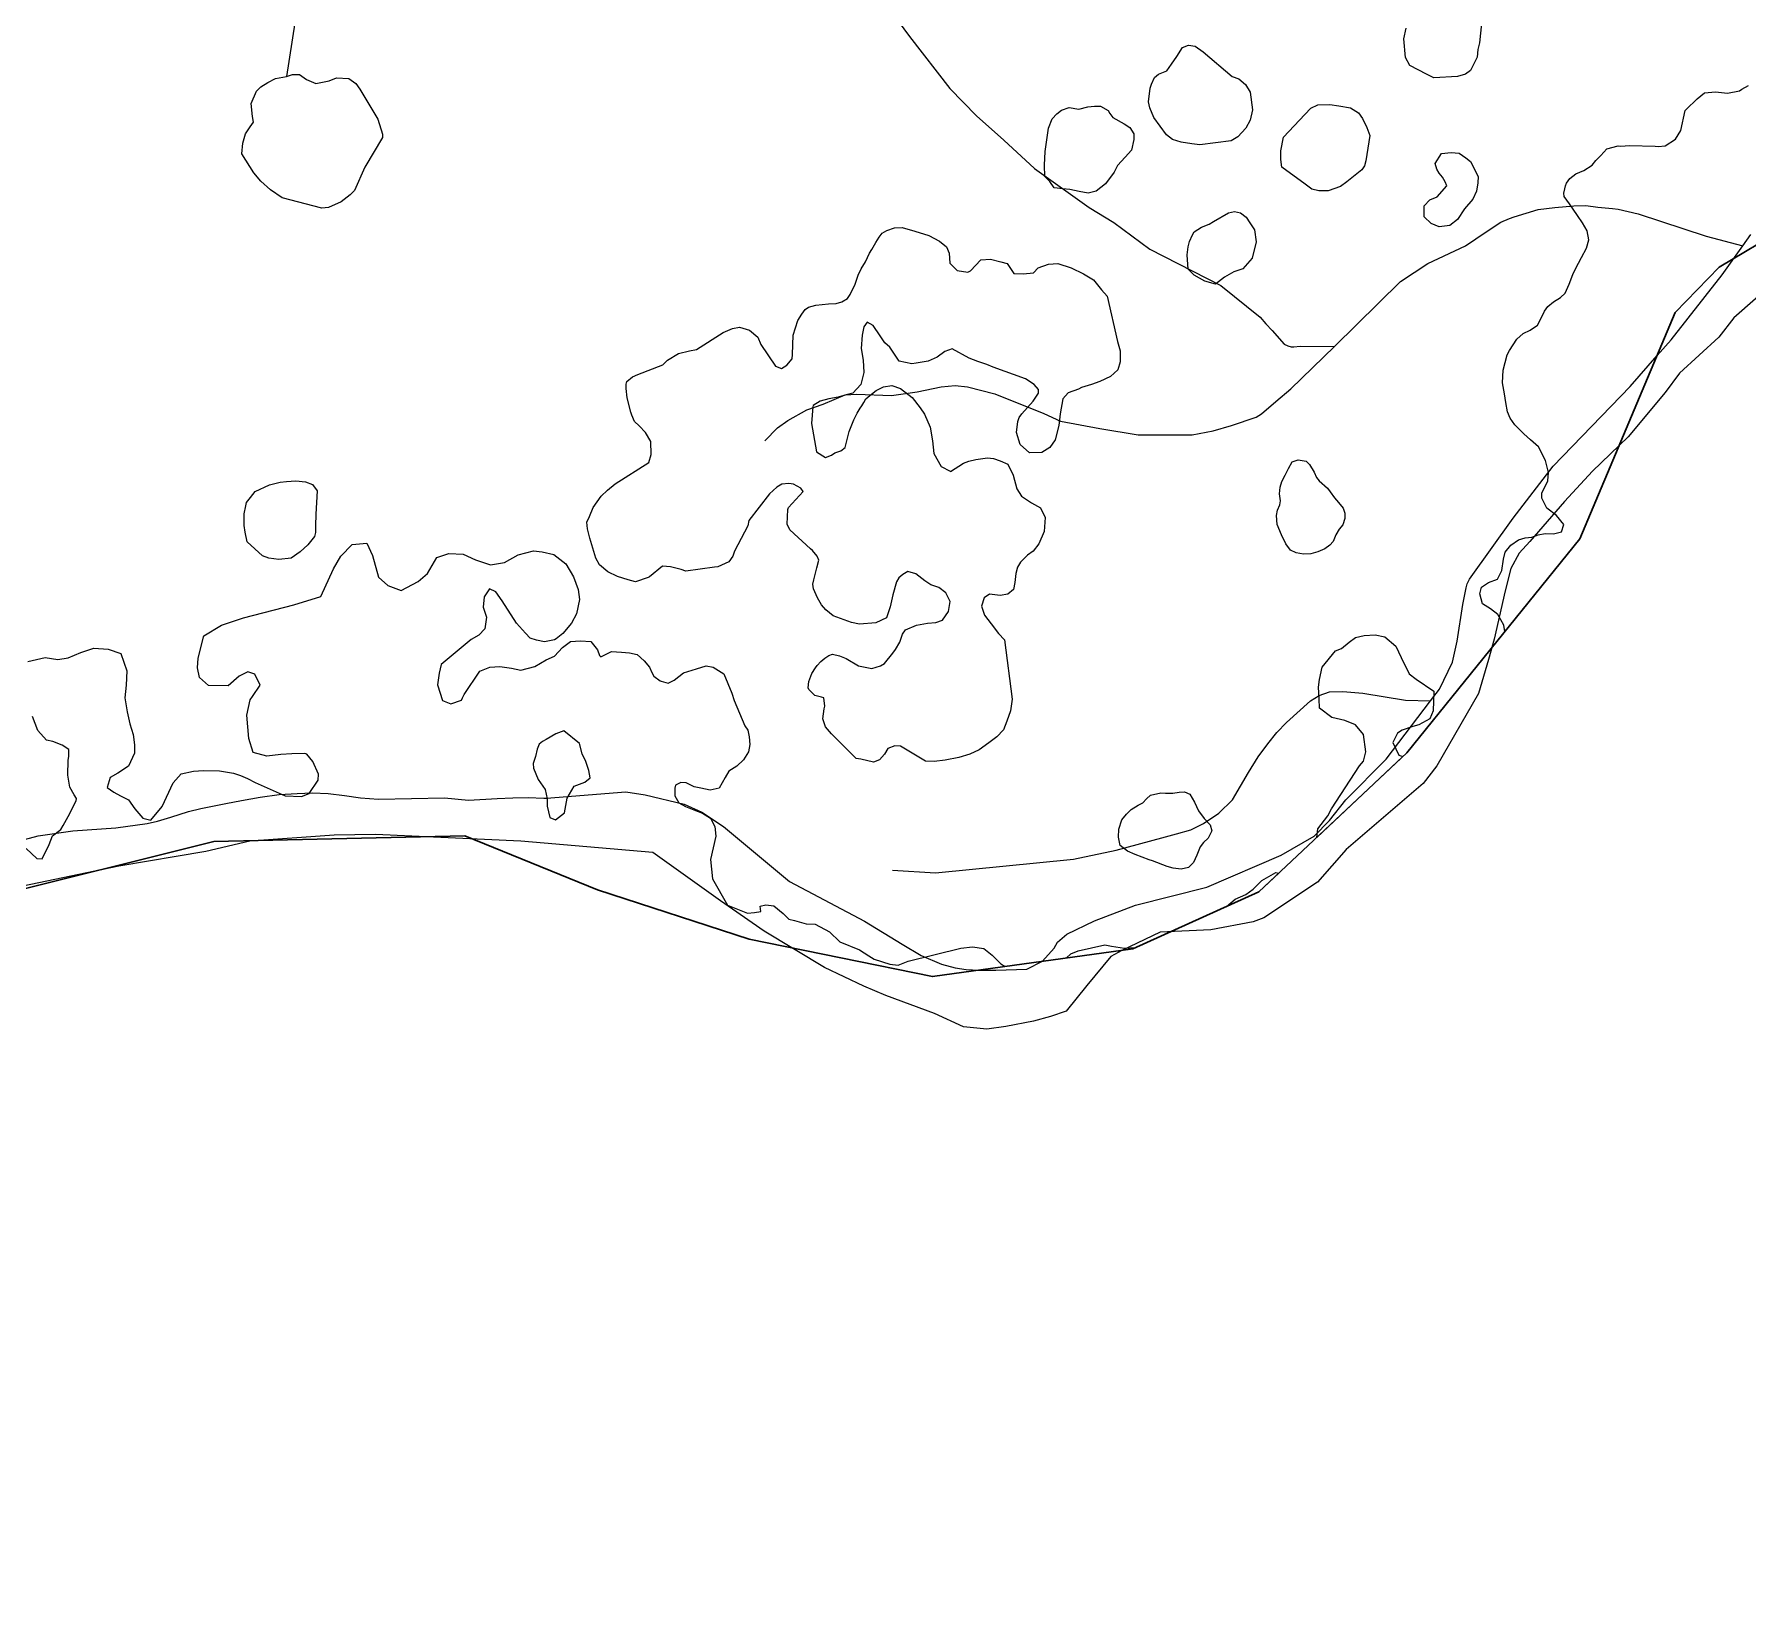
# Model space of a CAD drawing. Header units: metres. Extents: x 4652992 to 4879070, y 2074171 to 2309877.
# Drawn here: x 4654274.9 to 4654461.7, y 2306657.6 to 2306830.2 of the extents above; entities that cross this region are included whole.
import ezdxf

# ---------------------------------------------------------------- set-up
doc = ezdxf.new("R2010")
doc.units = ezdxf.units.M
doc.header["$MEASUREMENT"] = 0
for name, color, linetype, lineweight in [('Level 1', 2, 'Continuous', 0), ('Level 2', 6, 'Continuous', 0), ('Level 37', 3, 'Continuous', 0), ('Level 40', 1, 'Continuous', 0)]:
    doc.layers.add(name, color=color, linetype=linetype, lineweight=lineweight)
doc.layers.add('Limite', color=38, linetype='Continuous', lineweight=0, plot=False)

msp = doc.modelspace()

# ---------------------------------------------------------------- linework, layer by layer
at = {"layer": 'Level 1'}
for points in [[(4654363.992312, 2306845.150332, 1385.8209), (4654366.208681, 2306836.276491, 1380.5009), (4654367.114077, 2306834.328921, 1379.4809), (4654370.33771, 2306829.982912, 1375.8009), (4654374.737673, 2306824.292483, 1370.3809), (4654377.614931, 2306821.31708, 1365.1009), (4654380.590517, 2306818.670107, 1362.6409), (4654383.959475, 2306815.556887, 1360.3009), (4654389.90729, 2306811.332888, 1358), (4654392.615481, 2306809.687685, 1357), (4654396.544924, 2306806.770876, 1355), (4654404.276308, 2306802.799929, 1353), (4654408.566714, 2306799.373476, 1352.42), (4654409.19208, 2306798.639529, 1352.4), (4654409.871096, 2306797.909914, 1352.4), (4654411.171511, 2306796.429507, 1352.4), (4654411.564089, 2306796.245486, 1352.38), (4654411.940127, 2306796.136111, 1352.36), (4654412.24988, 2306796.113283, 1352.34), (4654412.939089, 2306796.209109, 1352.3), (4654416.652969, 2306796.172719, 1352.313651)], [(4654354.556277, 2306785.872072, 0), (4654355.920554, 2306787.300585, 0), (4654357.058265, 2306788.094337, 0), (4654359.122019, 2306789.258506, 0), (4654360.921189, 2306789.867049, 0), (4654363.302444, 2306790.898926, 0), (4654364.529116, 2306790.973879, 0), (4654368.353274, 2306790.819277, 0), (4654371.161318, 2306791.204287, 0), (4654373.767702, 2306791.777712, 0), (4654375.317873, 2306791.91791, 0), (4654376.638308, 2306791.761721, 0), (4654379.62488, 2306790.980532, 0), (4654384.953921, 2306788.839907, 0), (4654386.803103, 2306787.999331, 0), (4654391.062685, 2306787.231325, 0), (4654395.25989, 2306786.534731, 0), (4654401.13373, 2306786.541079, 0), (4654403.438113, 2306786.958132, 0), (4654405.449282, 2306787.550295, 0), (4654408.1355, 2306788.455874, 0), (4654408.701479, 2306788.830324, 0), (4654410.259707, 2306790.17969, 0), (4654411.90552, 2306791.525881, 0), (4654416.652969, 2306796.172719, 0), (4654423.869082, 2306803.235903, 0), (4654426.847475, 2306805.212893, 0), (4654430.958132, 2306807.131106, 0), (4654433.196718, 2306808.66968, 0), (4654434.791323, 2306809.729677, 0), (4654435.735476, 2306810.136904, 0), (4654436.270327, 2306810.308108, 0), (4654438.874514, 2306811.092715, 0), (4654440.677492, 2306811.330691, 0), (4654442.763918, 2306811.501101, 0), (4654444.077883, 2306811.539492, 0), (4654445.377688, 2306811.370486, 0), (4654446.964113, 2306811.221316, 0), (4654447.597292, 2306811.140688, 0), (4654449.782473, 2306810.62073, 0), (4654457.196902, 2306808.185915, 0), (4654461.206086, 2306807.157585, 0)], [(4654368.466128, 2306739.052126, 1353.4339), (4654373.159487, 2306738.746889, 1353), (4654388.189272, 2306740.243288, 1352.4), (4654392.842104, 2306741.246523, 1352.4), (4654397.82593, 2306742.592898, 1352.4), (4654399.44031, 2306742.994082, 1352.34), (4654400.983706, 2306743.4657, 1352.28), (4654402.364687, 2306744.1355, 1352.28), (4654404.039126, 2306745.280886, 1352.24), (4654405.558901, 2306746.728701, 1352.2), (4654407.294131, 2306749.694521, 1352.18), (4654408.347903, 2306751.396914, 1352.18), (4654409.390078, 2306752.837282, 1352.18), (4654410.39551, 2306754.057314, 1352.16), (4654411.426089, 2306755.165285, 1352.14), (4654414.035525, 2306757.530276, 1351.9), (4654415.005495, 2306758.105898, 1351.9), (4654416.104922, 2306758.491274, 1351.86), (4654417.579104, 2306758.538698, 1351.8), (4654419.755923, 2306758.36188, 1351.68), (4654424.421511, 2306757.58008, 1351), (4654427.148155, 2306757.525521, 1350.565268)]]:
    msp.add_polyline3d(points, dxfattribs=at)
at = {"layer": 'Level 2'}
for points in [[(4654273.277861, 2306742.242728, 1353.9106), (4654275.29291, 2306742.800905, 1353.74), (4654279.081301, 2306743.332094, 1353.56), (4654283.787112, 2306743.664492, 1353.52), (4654287.189516, 2306744.144106, 1353.52), (4654288.326113, 2306744.40851, 1353.5), (4654289.766909, 2306744.832278, 1353.46), (4654291.684878, 2306745.453127, 1353.38), (4654293.046877, 2306745.788882, 1353.28), (4654295.754092, 2306746.313906, 1353.28), (4654297.478518, 2306746.661074, 1353.24), (4654299.516299, 2306747.000918, 1353.14), (4654301.573305, 2306747.291079, 1353.08), (4654303.535891, 2306747.421877, 1353.04), (4654305.230532, 2306747.490298, 1352.98), (4654306.911684, 2306747.426699, 1352.88), (4654308.70209, 2306747.174074, 1352.84), (4654310.438479, 2306746.948488, 1352.82), (4654312.403078, 2306746.808291, 1352.78), (4654319.612917, 2306746.929079, 1352.74), (4654322.217287, 2306746.695498, 1352.74), (4654325.373904, 2306746.867922, 1352.68), (4654327.068484, 2306746.936281, 1352.66), (4654328.753725, 2306746.961916, 1352.64), (4654330.45209, 2306746.909487, 1352.62), (4654330.721316, 2306746.888125, 1352.6148), (4654339.371279, 2306747.600893, 1352.4548), (4654341.49988, 2306747.2605, 1352.4548), (4654345.750124, 2306746.262331, 1352.4548), (4654347.66028, 2306745.390688, 1352.4548), (4654350.032717, 2306743.804323, 1352.4548), (4654357.239321, 2306737.819277, 1352.3148), (4654365.430483, 2306733.472109, 1352.0548), (4654369.513125, 2306730.991701, 1352.0348), (4654371.596133, 2306729.741518, 1352.0348), (4654373.823488, 2306728.792483, 1351.9748), (4654375.318484, 2306728.393679, 1351.9548), (4654376.499514, 2306728.230288, 1351.8948), (4654377.892885, 2306728.139529, 1351.8948), (4654379.719485, 2306728.155886, 1351.8548), (4654383.126101, 2306728.266299, 1351.7548), (4654384.835879, 2306729.107912, 1351.7548), (4654386.105105, 2306730.534914, 1351.7548), (4654386.447878, 2306731.213076, 1351.7148), (4654387.490298, 2306732.075503, 1351.7148), (4654390.47748, 2306733.509707, 1351.7148), (4654394.964724, 2306735.216921, 1351.7148), (4654402.741091, 2306737.204714, 1351.6148), (4654410.864504, 2306740.684328, 1351.4348), (4654414.465884, 2306742.748476, 1351.2748), (4654416.108889, 2306744.474306, 1351.2348), (4654417.899294, 2306746.730898, 1351.1348), (4654422.289675, 2306751.153506, 1350.9148), (4654427.148155, 2306757.525521, 1350.5653), (4654428.12488, 2306758.806521, 1350.495), (4654429.530092, 2306761.732485, 1350.475), (4654430.029116, 2306764.019106, 1350.455), (4654430.673098, 2306768.016909, 1350.395), (4654431.020083, 2306769.822878, 1350.395), (4654431.151125, 2306770.290713, 1350.375), (4654431.399905, 2306770.801516, 1350.355), (4654436.15851, 2306777.45508, 1350.315), (4654440.495302, 2306783.104128, 1350.315), (4654448.913698, 2306791.790896, 1350.315), (4654451.864504, 2306795.186526, 1350.095), (4654453.386294, 2306796.891115, 1350.055), (4654458.947512, 2306803.977114, 1350.055), (4654461.206086, 2306807.157585, 1350.0152), (4654462.069277, 2306808.37311, 1350)], [(4654467.010927, 2306805.231692, 1349.7971), (4654460.207705, 2306799.28229, 1350.055), (4654458.573916, 2306797.169497, 1350.055), (4654454.297121, 2306793.256533, 1350.3056), (4654452.730715, 2306791.127688, 1350.3056), (4654448.67792, 2306786.308108, 1350.3056), (4654444.800478, 2306782.563479, 1350.315), (4654441.739077, 2306779.264712, 1350.315), (4654437.978274, 2306774.89789, 1350.395), (4654436.816286, 2306773.630678, 1350.395), (4654435.889712, 2306771.935305, 1350.395), (4654435.285097, 2306769.506533, 1350.395), (4654434.076479, 2306764.249514, 1350.4739), (4654433.469912, 2306762.034121, 1350.4739), (4654432.376528, 2306758.320315, 1350.4739), (4654427.818484, 2306750.411318, 1350.8067), (4654426.342287, 2306748.48749, 1350.8067), (4654417.935915, 2306741.293276, 1351.2327), (4654414.827517, 2306737.748904, 1351.2327), (4654408.978701, 2306733.838686, 1351.5842), (4654407.79352, 2306733.401308, 1351.5842), (4654403.184695, 2306732.557314, 1351.5842), (4654397.662295, 2306732.294131, 1351.7148), (4654393.460696, 2306730.289492, 1351.7148), (4654392.289492, 2306729.618716, 1351.7148), (4654389.662112, 2306726.452883, 1351.7148), (4654387.399111, 2306723.675722, 1351.7548), (4654385.698122, 2306723.080691, 1351.7548), (4654383.842287, 2306722.576296, 1351.7548), (4654380.819094, 2306722.016299, 1351.9909), (4654378.762087, 2306721.702273, 1351.9909), (4654376.222292, 2306721.948122, 1351.9909), (4654373.041506, 2306723.411318, 1351.9909), (4654367.737307, 2306725.397707, 1352.0537), (4654365.359682, 2306726.382509, 1352.0537), (4654361.045901, 2306728.422121, 1352.0537), (4654354.465884, 2306732.398318, 1352.4023), (4654349.698488, 2306735.698305, 1352.4023), (4654342.32197, 2306740.959243, 1352.5401), (4654327.923708, 2306742.198733, 1352.6606), (4654312.08771, 2306742.949282, 1353), (4654307.591128, 2306742.882082, 1352.9021), (4654298.401125, 2306742.226504, 1353.3619), (4654293.589113, 2306741.090884, 1353.3619), (4654284.11011, 2306739.484682, 1353.52), (4654270.974917, 2306736.743105, 1354.2444)]]:
    msp.add_polyline3d(points, dxfattribs=at)
at = {"layer": 'Level 37'}
msp.add_polyline3d([(4654404.801918, 2306901.289521, 1397.8567), (4654403.745977, 2306971.12667, 1398.0514), (4654378.847821, 2306972.901903, 1399.1514), (4654339.390607, 2306976.659923, 1401.1121), (4654314.452355, 2306979.035114, 1402.3514), (4654301.306615, 2306907.394021, 1403.9514), (4654298.748479, 2306893.898562, 1404.1356), (4654296.159264, 2306878.149029, 1402.8864), (4654293.163011, 2306856.76234, 1401.4864), (4654296.902859, 2306848.944624, 1400.7864), (4654303.093077, 2306836.403966, 1397.9864), (4654303.297969, 2306831.448547, 1395.5864), (4654302.391012, 2306825.616385, 1394.69)], dxfattribs=at)
at = {"layer": 'Level 40', "color": 3, "flags": 128}
for points, elevation in [([(4654403.47817, 2306809.786765), (4654405.107077, 2306810.741618), (4654405.763522, 2306810.883285), (4654406.415426, 2306810.741164), (4654407.051013, 2306810.260873), (4654407.433976, 2306809.664796), (4654407.944588, 2306808.870037), (4654408.120168, 2306807.578797), (4654407.677336, 2306805.795924), (4654406.688597, 2306804.644639), (4654405.701707, 2306804.290259), (4654404.66773, 2306803.718344), (4654403.707087, 2306802.959597), (4654402.523737, 2306803.274481), (4654401.356673, 2306803.927515), (4654400.702059, 2306804.582757), (4654400.585263, 2306806.145901), (4654400.719269, 2306807.027926), (4654400.848748, 2306807.626182), (4654401.176521, 2306808.352077), (4654401.355801, 2306808.654718), (4654402.148974, 2306809.165258), (4654403.015485, 2306809.488949), (4654403.47817, 2306809.786765)], 1361), ([(4654415.912121, 2306780.715013), (4654416.178173, 2306780.296124), (4654416.682131, 2306779.66096), (4654417.091023, 2306779.154258), (4654417.598246, 2306778.536461), (4654417.796725, 2306777.98457), (4654417.775301, 2306777.411097), (4654417.584132, 2306776.701614), (4654417.192618, 2306776.231138), (4654416.811942, 2306775.620014), (4654416.5031, 2306774.877634), (4654416.167661, 2306774.506438), (4654415.59696, 2306774.10531), (4654414.861006, 2306773.784099), (4654414.099203, 2306773.54157), (4654413.285762, 2306773.499913), (4654412.501513, 2306773.650755), (4654411.865305, 2306773.956092), (4654411.343484, 2306774.621655), (4654410.887413, 2306775.622092), (4654410.41609, 2306776.747591), (4654410.359376, 2306777.715727), (4654410.448606, 2306778.293466), (4654410.691418, 2306778.902209), (4654410.783415, 2306779.32707), (4654410.683748, 2306780.075842), (4654410.732136, 2306780.811622), (4654410.93806, 2306781.438143), (4654411.270512, 2306782.124794), (4654411.633885, 2306782.851539), (4654412.062744, 2306783.569643), (4654412.722128, 2306783.800572), (4654413.565579, 2306783.661587), (4654413.925527, 2306783.292923), (4654414.43316, 2306782.455679), (4654414.719891, 2306781.877892), (4654414.996581, 2306781.513251), (4654415.912121, 2306780.715013)], 1354), ([(4654397.744464, 2306747.481903), (4654398.241369, 2306747.446086), (4654399.031946, 2306747.445203), (4654399.732783, 2306747.573457), (4654400.305853, 2306747.583786), (4654400.874343, 2306747.337445), (4654401.39698, 2306746.449223), (4654401.847108, 2306745.532129), (4654402.43588, 2306744.698051), (4654403.094832, 2306744.00493), (4654403.275586, 2306743.329576), (4654402.880277, 2306742.554905), (4654402.369508, 2306742.078608), (4654402.028352, 2306741.586471), (4654401.667444, 2306740.682485), (4654401.293257, 2306739.893852), (4654400.760591, 2306739.346013), (4654399.953897, 2306739.145622), (4654399.078526, 2306739.261082), (4654398.401739, 2306739.455458), (4654396.807619, 2306740.049019), (4654396.456278, 2306740.18362), (4654394.940208, 2306740.747528), (4654394.104148, 2306741.109174), (4654393.297713, 2306741.755366), (4654393.10204, 2306742.636977), (4654393.146445, 2306743.528675), (4654393.484797, 2306744.531009), (4654393.986383, 2306745.168547), (4654394.494265, 2306745.660507), (4654395.245666, 2306746.120491), (4654395.770027, 2306746.406008), (4654396.177291, 2306746.82635), (4654396.617266, 2306747.240141), (4654397.744464, 2306747.481903)], 1356)]:
    msp.add_lwpolyline(points, dxfattribs=dict(at, elevation=elevation))
at = {"layer": 'Level 40', "color": 3}
for points in [[(4654432.692889, 2306831.373414, 1375), (4654432.468504, 2306829.278276, 1375), (4654432.310138, 2306828.547092, 1375), (4654432.208951, 2306827.726871, 1375), (4654431.511324, 2306826.271052, 1375), (4654430.962392, 2306825.854797, 1375), (4654430.064226, 2306825.591286, 1375), (4654427.512227, 2306825.458795, 1375), (4654426.68354, 2306825.869256, 1375), (4654424.895936, 2306826.795163, 1375), (4654424.397105, 2306827.66969, 1375), (4654424.224616, 2306829.698231, 1375), (4654424.47795, 2306830.868177, 1375)], [(4654501.145975, 2306830.099543, 1356.5), (4654458.603107, 2306804.830514, 1356.5), (4654453.832968, 2306799.85807, 1356.5), (4654443.408046, 2306775.172269, 1356.5), (4654435.254455, 2306765.081775, 1356.5), (4654435.14355, 2306765.76513, 1356.5), (4654434.485511, 2306766.927726, 1356.5), (4654433.662837, 2306767.541453, 1356.5), (4654432.823748, 2306768.112433, 1356.5), (4654432.496691, 2306769.180266, 1356.5), (4654432.709796, 2306769.928934, 1356.5), (4654433.467663, 2306770.430292, 1356.5), (4654434.451373, 2306770.776253, 1356.5), (4654434.916905, 2306771.72932, 1356.5), (4654435.077441, 2306772.976561, 1356.5), (4654435.266465, 2306773.720792, 1356.5), (4654435.912513, 2306774.503782, 1356.5), (4654436.742366, 2306775.083609, 1356.5), (4654437.473858, 2306775.279971, 1356.5), (4654438.167952, 2306775.367603, 1356.5), (4654438.88784, 2306775.625416, 1356.5), (4654439.630534, 2306775.781128, 1356.5), (4654440.540344, 2306775.724692, 1356.5), (4654441.431608, 2306775.952807, 1356.5), (4654441.657465, 2306776.75218, 1356.5), (4654440.873401, 2306777.711367, 1356.5), (4654439.817773, 2306778.53373, 1356.5), (4654439.282347, 2306779.611377, 1356.5), (4654439.277024, 2306780.153202, 1356.5), (4654439.945983, 2306781.520803, 1358), (4654440.001485, 2306782.421196, 1358), (4654439.69155, 2306783.73996, 1358), (4654438.898531, 2306785.207716, 1358), (4654438.057548, 2306785.98823, 1358), (4654437.303847, 2306786.631976, 1358), (4654436.321764, 2306787.634069, 1358), (4654435.814997, 2306788.337039, 1358), (4654435.548593, 2306789.033417, 1358), (4654435.357955, 2306790.041394, 1358), (4654435.186986, 2306790.98672, 1358), (4654434.986078, 2306792.215333, 1358), (4654435.066047, 2306793.592654, 1358), (4654435.493637, 2306795.268475, 1358), (4654435.744818, 2306795.735122, 1358), (4654436.544897, 2306796.967432, 1358), (4654437.246766, 2306797.596393, 1358), (4654438.016255, 2306797.949605, 1358), (4654438.817839, 2306798.504292, 1358), (4654439.176522, 2306799.19349, 1358), (4654439.552718, 2306800.004915, 1358), (4654439.947931, 2306800.520847, 1358), (4654440.553567, 2306801.049111, 1358), (4654441.321079, 2306801.516413, 1358), (4654441.807196, 2306801.992074, 1358), (4654442.238438, 2306802.958297, 1358), (4654442.649414, 2306804.004366, 1358), (4654442.942424, 2306804.639815, 1358), (4654443.280026, 2306805.240407, 1358), (4654443.601351, 2306805.858512, 1358), (4654444.133008, 2306806.888972, 1358), (4654444.395425, 2306807.784514, 1358), (4654444.202605, 2306808.784702, 1358), (4654443.70572, 2306809.657309, 1358), (4654443.16877, 2306810.461527, 1358), (4654442.295437, 2306811.715007, 1358), (4654441.717694, 2306812.51116, 1358), (4654441.683349, 2306812.871492, 1358), (4654441.782956, 2306813.342195, 1358), (4654441.856919, 2306813.683966, 1358), (4654441.966621, 2306813.987919, 1358), (4654442.341208, 2306814.480098, 1358), (4654442.983658, 2306814.987813, 1358), (4654443.873683, 2306815.367493, 1358), (4654444.748861, 2306815.94134, 1358), (4654445.181082, 2306816.42867, 1358), (4654445.692284, 2306817.006515, 1358), (4654446.367028, 2306817.718956, 1358), (4654447.614555, 2306818.034138, 1359), (4654447.883458, 2306817.997344, 1359), (4654448.843188, 2306818.10005, 1359), (4654451.618164, 2306818.001238, 1360.5), (4654451.973242, 2306817.958009, 1360.5), (4654452.708468, 2306818.045767, 1360.5), (4654453.843707, 2306818.758326, 1360.5), (4654454.439742, 2306819.715905, 1360.5), (4654454.906304, 2306821.914164, 1363), (4654455.010132, 2306822.014892, 1363), (4654456.229696, 2306823.169953, 1363), (4654457.023072, 2306823.83028, 1363), (4654458.217601, 2306823.918183, 1363), (4654459.528593, 2306823.800243, 1363), (4654460.842085, 2306824.058479, 1363), (4654461.090193, 2306824.225348, 1363), (4654461.805438, 2306824.627731, 1363)], [(4654398.365187, 2306826.24304, 1372.5), (4654398.879416, 2306826.966526, 1372.5), (4654399.456267, 2306827.795738, 1372.5), (4654400.103965, 2306828.768679, 1372.5), (4654400.755467, 2306829.024518, 1372.5), (4654401.484768, 2306828.90525, 1372.5), (4654402.343094, 2306828.280325, 1372.5), (4654405.50042, 2306825.623719, 1371), (4654406.236224, 2306825.343633, 1371), (4654406.944122, 2306824.750664, 1371), (4654407.480251, 2306823.916065, 1371), (4654407.737232, 2306821.959614, 1369.5), (4654407.45967, 2306820.861591, 1369.5), (4654406.986532, 2306819.966029, 1369.5), (4654406.107614, 2306819.039113, 1369.5), (4654405.412241, 2306818.591513, 1369.5), (4654401.996988, 2306818.139077, 1368), (4654401.102311, 2306818.254099, 1368), (4654399.940365, 2306818.427398, 1368), (4654399.010671, 2306818.750203, 1368), (4654398.359684, 2306819.252419, 1368), (4654396.969898, 2306821.133766, 1370.5), (4654396.520837, 2306822.189217, 1370.5), (4654396.38636, 2306822.856903, 1370.5), (4654396.56423, 2306824.319829, 1372), (4654396.700933, 2306824.767833, 1372), (4654397.055365, 2306825.486904, 1372), (4654397.457913, 2306825.876938, 1372), (4654398.365187, 2306826.24304, 1372.5)], [(4654302.391012, 2306825.616385, 1396.5), (4654303.022845, 2306825.843242, 1396.5), (4654303.818368, 2306825.815645, 1396.5), (4654304.578297, 2306825.285358, 1396.5), (4654305.577028, 2306824.848854, 1396.5), (4654307.019377, 2306825.117758, 1396.5), (4654307.820422, 2306825.453557, 1396.5), (4654309.187625, 2306825.374236, 1396.5), (4654309.947505, 2306824.843963, 1396.5), (4654310.398985, 2306824.235094, 1396.5), (4654312.348247, 2306820.951147, 1395), (4654312.868712, 2306819.303268, 1395), (4654312.86314, 2306818.939152, 1395), (4654310.928851, 2306815.721791, 1392), (4654309.794102, 2306813.181169, 1392), (4654309.323052, 2306812.696912, 1392), (4654308.356303, 2306811.953872, 1392), (4654306.969457, 2306811.302396, 1392), (4654306.223926, 2306811.24479, 1392), (4654301.901778, 2306812.375038, 1393.5), (4654300.624965, 2306813.239033, 1393.5), (4654299.587926, 2306814.197211, 1393.5), (4654298.830377, 2306815.094486, 1393.5), (4654297.514721, 2306817.180392, 1395.5), (4654297.616033, 2306818.326561, 1395.5), (4654297.911362, 2306819.357438, 1395.5), (4654298.440307, 2306820.11835, 1395.5), (4654298.769711, 2306820.630691, 1395.5), (4654298.681001, 2306821.234181, 1395.5), (4654298.547867, 2306822.662371, 1396.5), (4654299.126679, 2306823.994581, 1396.5), (4654299.594812, 2306824.475888, 1396.5), (4654300.35633, 2306824.966157, 1396.5), (4654301.172416, 2306825.371609, 1396.5), (4654302.391012, 2306825.616385, 1396.5)], [(4654388.780705, 2306822.050206, 1373), (4654389.783892, 2306822.305634, 1372), (4654390.504727, 2306822.369643, 1372), (4654391.165084, 2306822.358362, 1372), (4654391.99048, 2306821.916039, 1370.5), (4654392.18006, 2306821.564404, 1370.5), (4654392.487322, 2306821.142782, 1370.5), (4654393.739439, 2306820.455645, 1369.5), (4654394.361806, 2306820.053617, 1369.5), (4654394.783789, 2306819.340195, 1369.5), (4654394.782405, 2306818.719094, 1369.5), (4654394.534791, 2306817.574678, 1369.5), (4654393.834173, 2306816.795357, 1369.5), (4654393.021376, 2306815.907348, 1369.5), (4654392.644631, 2306815.190578, 1369.5), (4654391.697809, 2306813.887973, 1369.5), (4654390.682521, 2306813.08852, 1369.5), (4654389.79561, 2306812.882436, 1369.5), (4654388.812703, 2306813.052339, 1369.5), (4654387.796619, 2306813.273857, 1369.5), (4654387.05855, 2306813.345999, 1369.5), (4654386.108789, 2306813.464291, 1369.5), (4654385.635251, 2306814.144512, 1369.5), (4654385.070521, 2306814.692598, 1370.5), (4654385.03092, 2306815.942319, 1370.5), (4654385.130819, 2306817.427601, 1370.5), (4654385.468112, 2306819.959171, 1372.5), (4654385.865079, 2306820.977817, 1372.5), (4654386.381575, 2306821.528323, 1372.5), (4654386.912845, 2306821.942984, 1372.5), (4654387.721032, 2306822.208844, 1372.5), (4654388.780705, 2306822.050206, 1373)], [(4654418.01389, 2306814.129857, 1362), (4654417.330268, 2306813.596343, 1362), (4654415.983893, 2306813.150451, 1362), (4654414.960355, 2306813.146091, 1362), (4654414.200851, 2306813.311684, 1362), (4654413.469407, 2306813.869326, 1362), (4654410.926495, 2306815.725221, 1363), (4654410.819997, 2306816.543742, 1363), (4654410.802909, 2306817.513203, 1363), (4654411.119981, 2306818.977904, 1363), (4654413.431205, 2306821.452084, 1365), (4654414.09323, 2306822.15761, 1365), (4654414.847088, 2306822.503154, 1365), (4654416.160201, 2306822.556756, 1365), (4654417.144556, 2306822.39875, 1365), (4654418.399077, 2306822.181827, 1365), (4654419.30042, 2306821.644763, 1363.5), (4654419.736201, 2306821.038778, 1363.5), (4654420.198091, 2306820.029703, 1363.5), (4654420.521027, 2306819.164485, 1363.5), (4654420.09288, 2306816.396462, 1363), (4654419.921243, 2306815.865824, 1363), (4654419.653, 2306815.413059, 1363), (4654418.01389, 2306814.129857, 1362)], [(4654428.326136, 2306817.214252, 1363), (4654429.371751, 2306817.327081, 1363), (4654430.262018, 2306817.246559, 1363), (4654431.004112, 2306816.743899, 1363), (4654431.487087, 2306816.354552, 1363), (4654432.34008, 2306814.703334, 1362), (4654432.307383, 2306814.027907, 1362), (4654432.161618, 2306813.092746, 1362), (4654431.74464, 2306812.216732, 1362), (4654430.834902, 2306811.16378, 1362), (4654430.076136, 2306810.021047, 1362), (4654429.248761, 2306809.348293, 1362), (4654428.081556, 2306809.20464, 1362), (4654427.194708, 2306809.568623, 1362), (4654426.444437, 2306810.300969, 1362), (4654426.46144, 2306811.485979, 1363), (4654427.059286, 2306812.15086, 1363), (4654427.869256, 2306812.48548, 1363), (4654428.921372, 2306813.676154, 1363), (4654428.732751, 2306814.114909, 1363), (4654428.447531, 2306814.631535, 1363), (4654428.084639, 2306815.051492, 1363), (4654427.841839, 2306815.50207, 1363), (4654427.634282, 2306816.115383, 1363), (4654428.326136, 2306817.214252, 1363)], [(4654361.097142, 2306756.934354, 1365), (4654360.99716, 2306757.835776, 1365.5), (4654360.707863, 2306757.899062, 1365.5), (4654359.980285, 2306758.102808, 1365.5), (4654359.336985, 2306758.767067, 1365.5), (4654359.255283, 2306758.942188, 1365.5), (4654359.340991, 2306759.637555, 1365.5), (4654359.665982, 2306760.506813, 1365.5), (4654360.075775, 2306761.120678, 1365.5), (4654360.259133, 2306761.355301, 1365.5), (4654360.650182, 2306761.800827, 1365.5), (4654361.092345, 2306762.171873, 1365.5), (4654361.523726, 2306762.466358, 1365.5), (4654361.924206, 2306762.61286, 1365.5), (4654362.686267, 2306762.437493, 1365.5), (4654363.399551, 2306762.140026, 1365.5), (4654364.764882, 2306761.344873, 1365.5), (4654366.197673, 2306761.032891, 1365.5), (4654367.172514, 2306761.341343, 1365.5), (4654367.609732, 2306761.60116, 1365.5), (4654368.51191, 2306762.715005, 1365.5), (4654368.81014, 2306763.132294, 1365.5), (4654369.282673, 2306763.905003, 1365.5), (4654369.554595, 2306764.800665, 1365.5), (4654369.87782, 2306765.262761, 1365.5), (4654371.101988, 2306765.775286, 1365.5), (4654372.292533, 2306765.972155, 1365.5), (4654373.210096, 2306766.063832, 1365.5), (4654373.926169, 2306766.330296, 1365.5), (4654374.56525, 2306767.242407, 1365.5), (4654374.755971, 2306768.351626, 1365.5), (4654374.287929, 2306769.290142, 1365.5), (4654373.509789, 2306769.866153, 1365.5), (4654372.64369, 2306770.164947, 1365.5), (4654371.987824, 2306770.612627, 1365.5), (4654371.012695, 2306771.373232, 1365.5), (4654370.15354, 2306771.619923, 1365.5), (4654369.61252, 2306771.311061, 1365.5), (4654369.143621, 2306770.916882, 1365.5), (4654368.889275, 2306770.477455, 1365.5), (4654368.516564, 2306769.088852, 1365.5), (4654368.215714, 2306767.754418, 1365.5), (4654367.799348, 2306766.572868, 1365.5), (4654366.667687, 2306766.02947, 1365.5), (4654364.862324, 2306765.869831, 1365.5), (4654363.982556, 2306766.074399, 1365.5), (4654362.005147, 2306766.791939, 1365.5), (4654361.18275, 2306767.426597, 1365.5), (4654360.739739, 2306767.997087, 1365.5), (4654360.282794, 2306768.75342, 1365.5), (4654359.851123, 2306769.747769, 1365.5), (4654359.788943, 2306770.247395, 1365.5), (4654359.889413, 2306770.706753, 1365.5), (4654360.215113, 2306772.016017, 1365.5), (4654360.420559, 2306772.865912, 1365.5), (4654360.251532, 2306773.30515, 1365.5), (4654359.752831, 2306773.9229, 1365.5), (4654359.540426, 2306774.10133, 1365.5), (4654357.264699, 2306776.177253, 1366.5), (4654356.982661, 2306776.802036, 1366.5), (4654357.053127, 2306778.373268, 1366.5), (4654357.13672, 2306778.583752, 1366.5), (4654358.722801, 2306780.346495, 1368), (4654358.465208, 2306780.697245, 1368), (4654357.670616, 2306781.129083, 1368), (4654357.176746, 2306781.215695, 1368), (4654356.385434, 2306781.151431, 1368), (4654355.855386, 2306780.811987, 1368), (4654355.064406, 2306780.086199, 1368), (4654353.91611, 2306778.639359, 1368), (4654353.916025, 2306778.639257, 1368), (4654352.808363, 2306777.173028, 1368), (4654352.68325, 2306776.594231, 1368), (4654351.226409, 2306773.840311, 1367.5), (4654351.057106, 2306773.306975, 1367.5), (4654350.615463, 2306772.67774, 1367.5), (4654349.421108, 2306772.123036, 1367.5), (4654349.04837, 2306772.083304, 1367.5), (4654345.913276, 2306771.664589, 1369.5), (4654345.433818, 2306771.831748, 1369.5), (4654344.271133, 2306772.138723, 1369.5), (4654343.384677, 2306772.20207, 1369.5), (4654341.961603, 2306771.052119, 1370.5), (4654341.823024, 2306770.962919, 1370.5), (4654340.440401, 2306770.481376, 1370.5), (4654339.626355, 2306770.727838, 1370.5), (4654338.496165, 2306771.085952, 1370.5), (4654337.443023, 2306771.586669, 1370.5), (4654336.522354, 2306772.338588, 1370.5), (4654336.119992, 2306773.068587, 1370.5), (4654335.464699, 2306775.252275, 1373), (4654335.210281, 2306776.272803, 1373), (4654335.140924, 2306777.002589, 1373), (4654335.419792, 2306777.63493, 1373), (4654335.841847, 2306778.618188, 1373), (4654336.695953, 2306779.842158, 1373), (4654337.382962, 2306780.501947, 1373), (4654338.23177, 2306781.192024, 1373), (4654341.905466, 2306783.526831, 1374.5), (4654342.132698, 2306784.385086, 1374.5), (4654342.12077, 2306785.805868, 1374.5), (4654341.536652, 2306786.781225, 1374.5), (4654340.833752, 2306787.521924, 1374.5), (4654340.31762, 2306787.971414, 1374.5), (4654340.025535, 2306788.689364, 1374.5), (4654339.930213, 2306788.980861, 1374.5), (4654339.524769, 2306790.569007, 1374.5), (4654339.409165, 2306791.58295, 1374.5), (4654339.416648, 2306792.047791, 1374.5), (4654339.484288, 2306792.360871, 1374.5), (4654340.125597, 2306792.863053, 1374.5), (4654340.712176, 2306793.122852, 1374.5), (4654343.415768, 2306794.158281, 1376), (4654343.915142, 2306794.683576, 1376), (4654345.116746, 2306795.398535, 1376), (4654346.313886, 2306795.703284, 1376), (4654347.081959, 2306795.844223, 1376), (4654350.012324, 2306797.701043, 1374.5), (4654351.010736, 2306798.137658, 1374.5), (4654351.797285, 2306798.263111, 1374.5), (4654352.876539, 2306797.958317, 1374.5), (4654353.799894, 2306797.171603, 1374.5), (4654354.122128, 2306796.372622, 1374.5), (4654355.699477, 2306794.001203, 1373.5), (4654356.366426, 2306793.779239, 1372), (4654356.957631, 2306794.115654, 1372), (4654357.534451, 2306794.825238, 1372), (4654357.563053, 2306795.281423, 1372), (4654357.563055, 2306795.28143, 1372), (4654357.642479, 2306797.410057, 1372.5), (4654358.159501, 2306799.013869, 1372.5), (4654358.562814, 2306799.699496, 1372.5), (4654358.930218, 2306800.192396, 1372.5), (4654359.300678, 2306800.442082, 1372.5), (4654360.113397, 2306800.68545, 1372.5), (4654361.496721, 2306800.830438, 1372.5), (4654362.309197, 2306800.846958, 1372.5), (4654362.940287, 2306801.025149, 1372.5), (4654363.552335, 2306801.397783, 1372.5), (4654363.865303, 2306801.832987, 1372.5), (4654364.386797, 2306802.960775, 1372.5), (4654364.736528, 2306803.934659, 1372.5), (4654365.034032, 2306804.620757, 1372.5), (4654365.538007, 2306805.390987, 1372.5), (4654365.957161, 2306806.326463, 1372.5), (4654366.216212, 2306806.744012, 1372.5), (4654366.659248, 2306807.49591, 1372.5), (4654367.005249, 2306808.070563, 1372.5), (4654367.358161, 2306808.509797, 1372.5), (4654367.866682, 2306808.817709, 1372.5), (4654368.684902, 2306809.08524, 1372.5), (4654369.507249, 2306809.127614, 1372.5), (4654370.894655, 2306808.721244, 1372.5), (4654372.444727, 2306808.249627, 1372.5), (4654373.590809, 2306807.635411, 1369.5), (4654374.369004, 2306807.041991, 1369.5), (4654374.6351, 2306806.336628, 1369.5), (4654374.733173, 2306805.248336, 1369.5), (4654375.511213, 2306804.467174, 1369.5), (4654376.686701, 2306804.271967, 1369.5), (4654376.97488, 2306804.415516, 1369.5), (4654378.116911, 2306805.617485, 1366), (4654379.14028, 2306805.672133, 1366), (4654380.284793, 2306805.391074, 1366), (4654380.968051, 2306805.203139, 1366), (4654381.715443, 2306804.104718, 1364.5), (4654382.702232, 2306804.081912, 1364.5), (4654383.834925, 2306804.201824, 1364.5), (4654384.359711, 2306804.732791, 1364.5), (4654385.466999, 2306805.123078, 1362.5), (4654386.509078, 2306805.22449, 1362.5), (4654387.958489, 2306804.73491, 1362.5), (4654389.2924, 2306804.089558, 1362.5), (4654390.399882, 2306803.445061, 1362.5), (4654391.267906, 2306802.341065, 1362.5), (4654391.890213, 2306801.657065, 1362.5), (4654393.010652, 2306796.69717, 1361.5), (4654393.298219, 2306795.676002, 1361.5), (4654393.31184, 2306794.505206, 1361.5), (4654393.048553, 2306793.615808, 1361.5), (4654392.222711, 2306792.89554, 1361.5), (4654391.081913, 2306792.35573, 1361.5), (4654390.161639, 2306792.02877, 1361.5), (4654389.095194, 2306791.70636, 1361.5), (4654388.750974, 2306791.523377, 1361.5), (4654387.619151, 2306791.121215, 1361.5), (4654387.03724, 2306790.437255, 1361.5), (4654386.741334, 2306788.806478, 1361.5), (4654386.588825, 2306787.542436, 1361.5), (4654386.214326, 2306785.995528, 1361.5), (4654385.628192, 2306785.1443, 1361.5), (4654384.756126, 2306784.602579, 1361.5), (4654383.406858, 2306784.564138, 1361.5), (4654382.397666, 2306785.462473, 1361.5), (4654381.990481, 2306786.769486, 1361.5), (4654382.12723, 2306787.987835, 1361.5), (4654382.29536, 2306788.400098, 1361.5), (4654382.584719, 2306788.807159, 1361.5), (4654383.81693, 2306790.188838, 1361.5), (4654384.378376, 2306791.066287, 1361.5), (4654384.376717, 2306791.463221, 1361.5), (4654383.904979, 2306792.000613, 1361.5), (4654382.978922, 2306792.640243, 1361.5), (4654379.449234, 2306793.894312, 1363.5), (4654378.759445, 2306794.182102, 1363.5), (4654377.780851, 2306794.537428, 1363.5), (4654376.83339, 2306794.898631, 1363.5), (4654374.957535, 2306795.917284, 1365.5), (4654374.160044, 2306795.628286, 1367), (4654373.329341, 2306795.000288, 1367), (4654372.34867, 2306794.578743, 1367), (4654371.055466, 2306794.345087, 1367), (4654370.573077, 2306794.278567, 1367), (4654369.204573, 2306794.572736, 1369), (4654368.173813, 2306796.080821, 1370.5), (4654367.640735, 2306796.56771, 1370.5), (4654367.138512, 2306797.336479, 1370.5), (4654366.375976, 2306798.460565, 1370.5), (4654365.715301, 2306798.801975, 1370.5), (4654365.337929, 2306798.314573, 1370.5), (4654365.145394, 2306797.407449, 1370.5), (4654365.032623, 2306795.927306, 1370.5), (4654365.259644, 2306794.652043, 1370.5), (4654365.332443, 2306793.327818, 1370.5), (4654365.026854, 2306792.030477, 1370.5), (4654364.131656, 2306791.0799, 1370.5), (4654363.406508, 2306790.883202, 1370.5), (4654362.553717, 2306790.635976, 1370.5), (4654361.537002, 2306790.47046, 1370.5), (4654360.571063, 2306790.216649, 1370.5), (4654359.825805, 2306789.721175, 1370.5), (4654359.796677, 2306789.586437, 1370.5), (4654359.618679, 2306787.757249, 1368.5), (4654360.171097, 2306784.662783, 1365.5), (4654361.151727, 2306784.045298, 1365.5), (4654361.812204, 2306784.325217, 1365.5), (4654362.172288, 2306784.574673, 1365.5), (4654362.835327, 2306784.768013, 1365.5), (4654363.31222, 2306785.150127, 1365.5), (4654363.74449, 2306786.896566, 1365.5), (4654364.247903, 2306788.164141, 1365.5), (4654364.600524, 2306788.873369, 1365.5), (4654364.947836, 2306789.427343, 1365.5), (4654365.107068, 2306789.701824, 1365.5), (4654365.350396, 2306790.057268, 1365.5), (4654365.557747, 2306790.45286, 1365.5), (4654365.995431, 2306790.812067, 1365.5), (4654366.688853, 2306791.35908, 1365.5), (4654367.491981, 2306791.765235, 1365.5), (4654368.402669, 2306791.906502, 1365.5), (4654369.342005, 2306791.565672, 1365.5), (4654370.628007, 2306790.603402, 1365.5), (4654371.491218, 2306789.47339, 1365.5), (4654371.952122, 2306788.781047, 1365.5), (4654372.571432, 2306787.367977, 1365.5), (4654372.832272, 2306785.863295, 1365.5), (4654372.970336, 2306784.491046, 1365.5), (4654373.782916, 2306783.057667, 1365.5), (4654374.74693, 2306782.55417, 1365.5), (4654374.804629, 2306782.5192, 1365.5), (4654376.203574, 2306783.421767, 1362.5), (4654376.78837, 2306783.658427, 1362.5), (4654377.570115, 2306783.826656, 1362.5), (4654378.824315, 2306784.027715, 1362.5), (4654379.46533, 2306783.95809, 1362.5), (4654380.211635, 2306783.701958, 1362.5), (4654381.03573, 2306783.329083, 1362.5), (4654381.611005, 2306782.136675, 1362.5), (4654382.020981, 2306780.639358, 1362.5), (4654382.519546, 2306779.840812, 1362.5), (4654383.631356, 2306779.127314, 1362.5), (4654384.589016, 2306778.554237, 1362.5), (4654385.108821, 2306777.498695, 1362.5), (4654385.002034, 2306775.968781, 1362.5), (4654384.412486, 2306774.621838, 1362.5), (4654383.803595, 2306773.850778, 1362.5), (4654383.17174, 2306773.406141, 1362.5), (4654382.422909, 2306772.657438, 1362.5), (4654382.105982, 2306772.098718, 1362.5), (4654381.913312, 2306771.395415, 1362.5), (4654381.821224, 2306770.42808, 1362.5), (4654381.65135, 2306769.644765, 1362.5), (4654381.054258, 2306769.156366, 1362.5), (4654380.195427, 2306769.014439, 1362.5), (4654379.063102, 2306769.162445, 1362.5), (4654378.465262, 2306768.741942, 1362.5), (4654378.183508, 2306767.840109, 1362.5), (4654378.516373, 2306766.846448, 1362.5), (4654379.212616, 2306765.92216, 1362.5), (4654380.0374, 2306764.871256, 1362.5), (4654380.674668, 2306764.159793, 1362.5), (4654381.533636, 2306757.714106, 1361), (4654381.325682, 2306756.434737, 1361), (4654380.952473, 2306755.295649, 1361), (4654380.554982, 2306754.363247, 1361), (4654379.842717, 2306753.583527, 1361), (4654378.987261, 2306752.930704, 1361), (4654377.935667, 2306752.1778, 1361), (4654376.907079, 2306751.696593, 1361), (4654375.703839, 2306751.340846, 1361), (4654374.221987, 2306751.042752, 1361), (4654372.998452, 2306750.916333, 1361), (4654372.064426, 2306750.926171, 1361), (4654369.355971, 2306752.576949, 1362), (4654368.715502, 2306752.612918, 1362), (4654367.957668, 2306752.307479, 1362), (4654367.57792, 2306751.710138, 1362), (4654367.040526, 2306751.078799, 1362), (4654366.386386, 2306750.834467, 1362), (4654365.005457, 2306751.141586, 1362), (4654364.518361, 2306751.241127, 1362), (4654361.809025, 2306753.90857, 1365), (4654361.171352, 2306754.670555, 1365), (4654360.854324, 2306755.552458, 1365), (4654361.010991, 2306756.659371, 1365), (4654361.097142, 2306756.934354, 1365)], [(4654300.538151, 2306781.082278, 1374), (4654301.69822, 2306781.378035, 1374), (4654302.399711, 2306781.453762, 1374), (4654303.415999, 2306781.50663, 1374), (4654304.447643, 2306781.419053, 1374), (4654305.204629, 2306781.117094, 1374), (4654305.736523, 2306780.407167, 1374), (4654305.582954, 2306777.880449, 1372.5), (4654305.53719, 2306776.608299, 1372.5), (4654305.560995, 2306775.870488, 1372.5), (4654305.422883, 2306775.442675, 1372.5), (4654304.724936, 2306774.541522, 1372.5), (4654303.871028, 2306773.765914, 1372.5), (4654302.895428, 2306773.062596, 1372.5), (4654301.542828, 2306772.945028, 1372.5), (4654300.474852, 2306773.085995, 1372.5), (4654299.750611, 2306773.335267, 1372.5), (4654298.103328, 2306774.861083, 1373.5), (4654297.874135, 2306775.91699, 1373.5), (4654297.753584, 2306776.629158, 1373.5), (4654297.755561, 2306777.909124, 1373.5), (4654297.944071, 2306778.782657, 1373.5), (4654298.019476, 2306779.132073, 1373.5), (4654298.457029, 2306779.677005, 1373.5), (4654298.966518, 2306780.343465, 1373.5), (4654300.538151, 2306781.082278, 1374)], [(4654274.16506, 2306761.819342, 1365.5), (4654276.081399, 2306762.232962, 1365.5), (4654277.447056, 2306762.018786, 1365.5), (4654278.563864, 2306762.191062, 1365.5), (4654279.942017, 2306762.804887, 1365.5), (4654281.365259, 2306763.242751, 1365.5), (4654282.923756, 2306763.152732, 1365.5), (4654284.317318, 2306762.683249, 1365.5), (4654284.988989, 2306760.792555, 1365.5), (4654284.901687, 2306759.233244, 1365.5), (4654284.769306, 2306757.849911, 1365.5), (4654285.016398, 2306756.30095, 1365.5), (4654285.314841, 2306754.990037, 1365.5), (4654285.647514, 2306753.837823, 1365.5), (4654285.821551, 2306752.720152, 1365.5), (4654285.791877, 2306751.812949, 1365.5), (4654285.149374, 2306750.374654, 1365.5), (4654283.992189, 2306749.629781, 1365.5), (4654283.141419, 2306749.150459, 1365.5), (4654282.82247, 2306748.057078, 1365.5), (4654283.547144, 2306747.567167, 1365.5), (4654284.288927, 2306747.156592, 1365.5), (4654285.144599, 2306746.713579, 1363.5), (4654285.847731, 2306745.727824, 1363.5), (4654286.709896, 2306744.70748, 1363.5), (4654287.584645, 2306744.517144, 1363.5), (4654288.819853, 2306745.997133, 1363.5), (4654290.039666, 2306748.563098, 1363.5), (4654290.916179, 2306749.538256, 1363.5), (4654292.229188, 2306749.835477, 1363.5), (4654293.331645, 2306749.928678, 1363.5), (4654295.070263, 2306749.883436, 1363.5), (4654296.598315, 2306749.634178, 1363.5), (4654297.376339, 2306749.381586, 1363.5), (4654298.137187, 2306749.049455, 1363.5), (4654298.960375, 2306748.620482, 1363.5), (4654302.224068, 2306747.157263, 1365.5), (4654304.037206, 2306747.0949, 1365.5), (4654304.85367, 2306747.415532, 1365.5), (4654305.830611, 2306748.86398, 1365.5), (4654305.888326, 2306749.515851, 1365.5), (4654305.272912, 2306750.895612, 1365.5), (4654304.616899, 2306751.702837, 1365.5), (4654304.378989, 2306751.754616, 1365.5), (4654302.962319, 2306751.73071, 1365.5), (4654301.783552, 2306751.655026, 1365.5), (4654300.253305, 2306751.489719, 1365.5), (4654298.76361, 2306751.896986, 1365.5), (4654298.261646, 2306753.418233, 1365.5), (4654298.061595, 2306755.95361, 1365.5), (4654298.421211, 2306757.619674, 1365.5), (4654298.665455, 2306757.981835, 1365.5), (4654299.511755, 2306759.209739, 1365.5), (4654298.941275, 2306760.413788, 1365.5), (4654298.165283, 2306760.66577, 1365.5), (4654297.235162, 2306760.203689, 1365.5), (4654296.009426, 2306759.141418, 1365.5), (4654293.861665, 2306759.193576, 1365.5), (4654292.888244, 2306760.069996, 1365.5), (4654292.697139, 2306761.108419, 1365.5), (4654292.761101, 2306762.174406, 1365.5), (4654293.371232, 2306764.616822, 1365.5), (4654295.282923, 2306765.779066, 1365.5), (4654297.698457, 2306766.582404, 1365.5), (4654303.180504, 2306768.004464, 1369.5), (4654306.117861, 2306768.911725, 1372.5), (4654307.503709, 2306771.901932, 1372.5), (4654308.297534, 2306773.292803, 1372.5), (4654309.562783, 2306774.581042, 1372.5), (4654311.157398, 2306774.727621, 1372.5), (4654311.767071, 2306773.360324, 1372.5), (4654312.408773, 2306770.998489, 1372.5), (4654313.451466, 2306770.113065, 1372.5), (4654314.893249, 2306769.55224, 1372.5), (4654316.753023, 2306770.546342, 1372.5), (4654317.759292, 2306771.397105, 1372.5), (4654318.767254, 2306773.137973, 1371), (4654320.101155, 2306773.589712, 1371), (4654321.647874, 2306773.500298, 1371), (4654322.996782, 2306772.876689, 1371), (4654324.615843, 2306772.359189, 1371), (4654326.151833, 2306772.60197, 1371), (4654327.649471, 2306773.430363, 1371), (4654329.315205, 2306773.892284, 1371), (4654330.276802, 2306773.765342, 1371), (4654331.536233, 2306773.491072, 1371), (4654332.851149, 2306772.469904, 1370), (4654333.677661, 2306771.040268, 1370), (4654334.200846, 2306769.662882, 1370), (4654334.341039, 2306768.558434, 1370), (4654334.00213, 2306766.989796, 1370), (4654333.466019, 2306765.969479, 1370), (4654332.529027, 2306764.846955, 1370), (4654331.777113, 2306764.276758, 1370), (4654331.622984, 2306764.159878, 1370), (4654330.506689, 2306763.960753, 1370), (4654329.662516, 2306764.144552, 1370), (4654328.951966, 2306764.362426, 1370), (4654328.455744, 2306764.906858, 1370), (4654327.475073, 2306765.982805, 1370), (4654325.901537, 2306768.428329, 1369.5), (4654325.204375, 2306769.406419, 1369.5), (4654324.528588, 2306769.718828, 1369.5), (4654323.929665, 2306768.857688, 1369.5), (4654323.848785, 2306767.718504, 1369.5), (4654324.196367, 2306766.6513, 1369.5), (4654324.002523, 2306765.371497, 1369.5), (4654323.358836, 2306764.685398, 1369.5), (4654322.512619, 2306764.208646, 1369.5), (4654319.235596, 2306761.491533, 1365), (4654319.029845, 2306760.538867, 1365), (4654318.834866, 2306759.251389, 1365), (4654319.381963, 2306757.553043, 1365), (4654320.299874, 2306757.186997, 1365), (4654321.46859, 2306757.597525, 1365), (4654321.591206, 2306757.846401, 1365.7838), (4654321.764462, 2306758.198059, 1365), (4654323.462068, 2306760.753177, 1367.5), (4654324.547798, 2306761.179549, 1367.5), (4654325.644244, 2306761.272216, 1367.5), (4654326.926657, 2306761.075868, 1367.5), (4654327.95472, 2306760.852051, 1367.5), (4654329.45293, 2306761.271455, 1367.5), (4654330.686095, 2306761.997088, 1367.5), (4654331.596552, 2306762.378766, 1367.5), (4654332.468511, 2306763.348733, 1367.5), (4654333.351177, 2306763.984998, 1367.5), (4654334.447592, 2306764.077657, 1367.5), (4654335.588887, 2306763.994853, 1367.5), (4654336.30488, 2306763.093367, 1367.5), (4654336.514298, 2306762.450204, 1366.1559), (4654336.644385, 2306762.331416, 1366), (4654337.819582, 2306762.895276, 1366), (4654338.917742, 2306762.831834, 1366), (4654339.780252, 2306762.761147, 1366), (4654340.618587, 2306762.578619, 1366), (4654341.40404, 2306761.880644, 1366), (4654341.953846, 2306761.175433, 1366), (4654342.217831, 2306760.613292, 1365), (4654342.425034, 2306760.216411, 1365), (4654343.135892, 2306759.709879, 1365), (4654343.253777, 2306759.676389, 1365), (4654344.019172, 2306759.458949, 1365), (4654344.675598, 2306759.785053, 1365), (4654345.664789, 2306760.566359, 1365), (4654347.109218, 2306761.014039, 1365), (4654348.147251, 2306761.31637, 1365), (4654348.901732, 2306761.200844, 1364.5), (4654350.068901, 2306760.447683, 1364.5), (4654350.944135, 2306758.344189, 1364.5), (4654351.186516, 2306757.542894, 1364.5), (4654352.361795, 2306754.798903, 1361), (4654352.674304, 2306754.313096, 1361), (4654352.855299, 2306753.605259, 1361), (4654352.922034, 2306752.755198, 1361), (4654352.749512, 2306751.957229, 1361), (4654352.223478, 2306751.06912, 1361), (4654351.492694, 2306750.392689, 1361), (4654350.61966, 2306749.830776, 1361), (4654350.225145, 2306749.164706, 1361), (4654349.550375, 2306747.974806, 1361), (4654348.586847, 2306747.766791, 1361), (4654347.550056, 2306747.992462, 1361), (4654346.832272, 2306748.148696, 1361), (4654345.955991, 2306748.567357, 1362.5), (4654345.381609, 2306748.608997, 1362.5), (4654344.817965, 2306748.314772, 1362.5), (4654344.749111, 2306747.996232, 1362.5), (4654344.736167, 2306747.16524, 1362.5), (4654345.155624, 2306746.406903, 1362.5), (4654345.899926, 2306745.994765, 1362.5), (4654346.82062, 2306745.627616, 1362.5), (4654347.741305, 2306745.260472, 1362.5), (4654348.62755, 2306744.73407, 1362.5), (4654349.09213, 2306743.799189, 1362.5), (4654349.203913, 2306742.774355, 1362.5), (4654348.631883, 2306740.210228, 1366), (4654348.837276, 2306738.091004, 1366), (4654350.484667, 2306735.241818, 1367.5), (4654352.650492, 2306734.356108, 1364), (4654353.416848, 2306734.438936, 1364), (4654354.103778, 2306734.539047, 1364), (4654354.030697, 2306735.136033, 1360), (4654354.64146, 2306735.254056, 1360), (4654355.537064, 2306735.142807, 1360), (4654356.534004, 2306734.340362, 1360), (4654357.148973, 2306733.704688, 1360), (4654357.78774, 2306733.565689, 1360), (4654359.047987, 2306733.207811, 1360), (4654360.040672, 2306733.159079, 1360), (4654361.613723, 2306732.314935, 1360), (4654362.718424, 2306731.238162, 1360), (4654364.855293, 2306730.362978, 1362), (4654365.883903, 2306729.722086, 1362), (4654366.469211, 2306729.344486, 1362), (4654368.186488, 2306728.803988, 1362), (4654369.079582, 2306728.693066, 1362), (4654370.172932, 2306729.12245, 1362), (4654375.935327, 2306730.533039, 1366), (4654377.20897, 2306730.670712, 1366), (4654378.414022, 2306730.49144, 1366), (4654379.340655, 2306729.79199, 1366), (4654380.295025, 2306728.837617, 1366), (4654380.746419, 2306728.532291, 1366)], [(4654424.114424, 2306751.430981, 1362), (4654414.7254, 2306742.614901, 1363), (4654414.864507, 2306743.555816, 1363), (4654415.924646, 2306744.991254, 1363), (4654416.335474, 2306745.734942, 1363), (4654419.40611, 2306750.431722, 1360), (4654419.846515, 2306750.921398, 1360), (4654420.071483, 2306751.959913, 1360), (4654419.813653, 2306753.856483, 1360), (4654418.949051, 2306754.881335, 1360), (4654417.803656, 2306755.381736, 1360), (4654416.366866, 2306755.694619, 1360), (4654415.018935, 2306756.724668, 1358.5), (4654414.987045, 2306757.737553, 1358.5), (4654414.927186, 2306759.008034, 1358.5), (4654415.020587, 2306759.826003, 1358.5), (4654415.315346, 2306761.186955, 1358.5), (4654416.78864, 2306762.961929, 1358.5), (4654417.435238, 2306763.240275, 1358.5), (4654418.248522, 2306763.901494, 1358.5), (4654418.947143, 2306764.420019, 1358.5), (4654419.913681, 2306764.628682, 1358.5), (4654421.102825, 2306764.705021, 1358.5), (4654422.14261, 2306764.478546, 1358.5), (4654423.346227, 2306763.461873, 1358.5), (4654423.920582, 2306762.246937, 1358.5), (4654424.790765, 2306760.464608, 1358.5), (4654425.583815, 2306759.872735, 1358.5), (4654427.482736, 2306758.58734, 1357.5), (4654427.431605, 2306756.416076, 1357.5), (4654427.080408, 2306755.569255, 1357.5), (4654425.848318, 2306754.914273, 1357.5), (4654425.218281, 2306754.715732, 1357.5), (4654424.038287, 2306754.301211, 1357.5), (4654423.551049, 2306753.987639, 1357.5), (4654423.009619, 2306752.971861, 1360.5), (4654423.677454, 2306751.593651, 1362), (4654424.114424, 2306751.430981, 1362)], [(4654273.984103, 2306741.404639, 1364), (4654275.163711, 2306740.315851, 1364), (4654275.737177, 2306740.274304, 1364), (4654276.494644, 2306741.857031, 1364), (4654276.859367, 2306742.77628, 1364), (4654277.763269, 2306743.495009, 1364), (4654278.025109, 2306743.937348, 1364), (4654278.565942, 2306744.901521, 1364), (4654279.437226, 2306746.626011, 1364), (4654279.488674, 2306746.864481, 1364), (4654279.239371, 2306747.251615, 1364), (4654278.757907, 2306748.105382, 1364), (4654278.538288, 2306749.40153, 1364), (4654278.563368, 2306751.060585, 1364), (4654278.649117, 2306751.45806, 1364), (4654278.644508, 2306752.20811, 1364), (4654277.918316, 2306752.699054, 1364), (4654276.919375, 2306753.082898, 1364), (4654276.20405, 2306753.238566, 1364), (4654275.262797, 2306754.275702, 1364), (4654274.680014, 2306755.817468, 1364)], [(4654333.759916, 2306748.218328, 1363), (4654334.90157, 2306748.64869, 1363), (4654335.500255, 2306749.135517, 1363), (4654335.358525, 2306749.906934, 1363), (4654335.019343, 2306750.906484, 1363), (4654334.641945, 2306751.729218, 1363), (4654334.328226, 2306752.846685, 1363), (4654332.635503, 2306754.232971, 1363.5), (4654331.768257, 2306753.928334, 1363.5), (4654330.706889, 2306753.295893, 1363.5), (4654330.289901, 2306753.082984, 1363), (4654329.946543, 2306752.77892, 1363), (4654329.710169, 2306752.235393, 1363), (4654329.538286, 2306751.439843, 1363), (4654329.358715, 2306750.883961, 1363), (4654329.281762, 2306750.690147, 1363), (4654329.309293, 2306750.174448, 1363), (4654329.845988, 2306748.946771, 1363), (4654330.597627, 2306747.857475, 1363), (4654330.806275, 2306746.824662, 1363), (4654330.817464, 2306746.019973, 1363), (4654331.105732, 2306744.784728, 1363), (4654331.728322, 2306744.525812, 1363), (4654332.697977, 2306745.302148, 1363), (4654332.98293, 2306746.906337, 1363), (4654333.759916, 2306748.218328, 1363)], [(4654380.746419, 2306728.532291, 1366), (4654372.817876, 2306727.437653, 1365.925133), (4654352.838492, 2306731.516199, 1365.734393), (4654336.289461, 2306736.889276, 1365.571638), (4654321.849517, 2306742.775447, 1365.425776), (4654294.46941, 2306742.161792, 1365.1696), (4654269.685947, 2306736.001499, 1364.930722)], [(4654410.595352, 2306738.73688, 1363), (4654408.413724, 2306736.688381, 1364.092765), (4654404.904506, 2306735.095447, 1365.5), (4654405.816579, 2306735.90291, 1365.5), (4654407.001136, 2306736.392298, 1365.5), (4654407.789533, 2306736.96792, 1365.5), (4654408.743022, 2306737.922743, 1365.5), (4654410.257145, 2306738.810502, 1363), (4654410.595352, 2306738.73688, 1363)], [(4654395.166021, 2306730.674871, 1367.5), (4654394.685544, 2306730.456769, 1367.399683), (4654387.392499, 2306729.449869, 1366), (4654387.908759, 2306729.918584, 1366), (4654388.724344, 2306730.238885, 1366), (4654391.630668, 2306730.923091, 1367.5), (4654392.3419, 2306730.768303, 1367.5), (4654393.781468, 2306730.537803, 1367.5), (4654394.95628, 2306730.613316, 1367.5), (4654395.166021, 2306730.674871, 1367.5)]]:
    msp.add_polyline3d(points, dxfattribs=at)
at = {"layer": 'Limite', "color": 5, "linetype": 'Continuous', "lineweight": 30}
msp.add_polyline3d([(4654501.145975, 2306830.099543, 1349.247257), (4654458.603107, 2306804.830514, 1350.36044), (4654453.832968, 2306799.85807, 1351.120781), (4654443.408046, 2306775.172269, 1350.546778), (4654424.568494, 2306751.857342, 1350.71837), (4654408.413724, 2306736.688381, 1351.809694), (4654394.685544, 2306730.456769, 1355.263376), (4654372.817876, 2306727.437653, 1352.508631), (4654352.838492, 2306731.516199, 1353.447798), (4654336.289461, 2306736.889276, 1353.765106), (4654321.849517, 2306742.775447, 1353.15338), (4654294.46941, 2306742.161792, 1353.533187), (4654269.685947, 2306736.001499, 1355.275522), (4654228.591171, 2306731.262865, 1356.626063), (4654212.245952, 2306727.418192, 1357.12716), (4654190.487193, 2306700.435544, 1369.948241), (4654178.773077, 2306679.971358, 1386.004973), (4654158.160357, 2306667.464247, 1388.494616), (4654136.251901, 2306658.125592, 1388.049838), (4654090.972636, 2306657.62731, 1387.268324)], dxfattribs=at)

doc.saveas('drawing.dxf')
